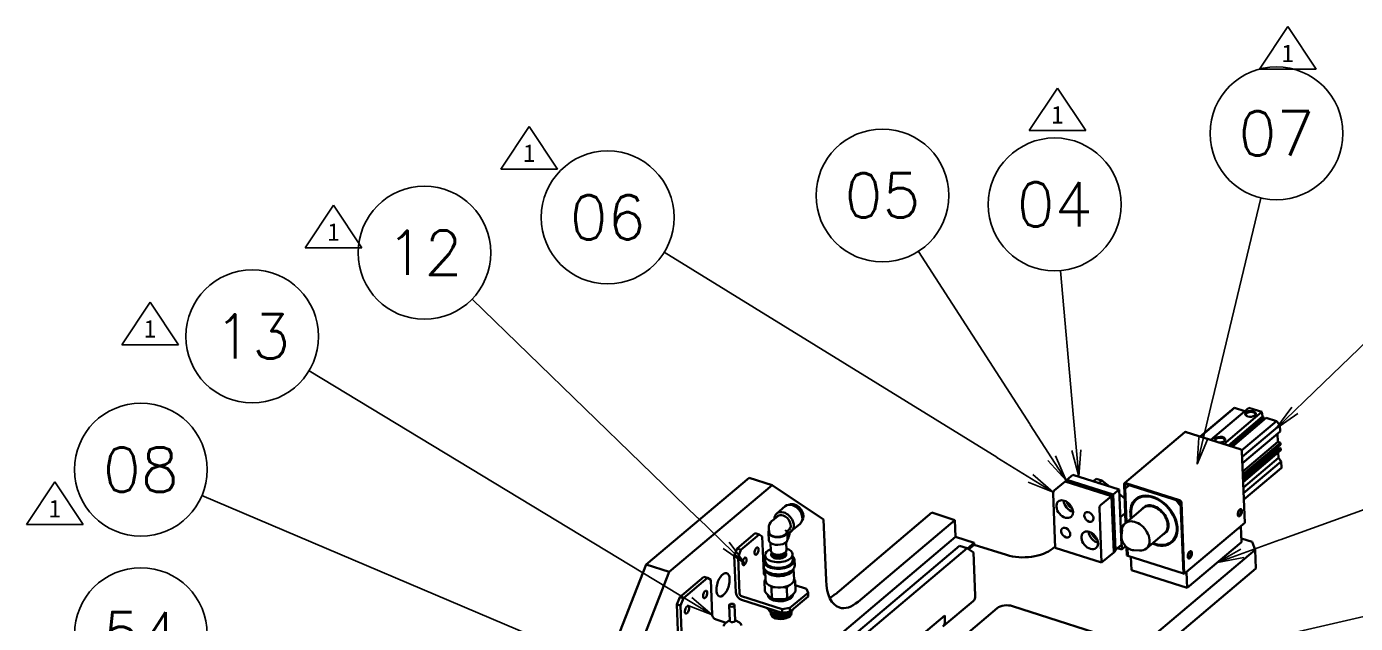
# Model space of a CAD drawing. Extents: x 0 to 18500, y -51 to 3802.
# Drawn here: x 2877 to 4077, y 1689 to 2227 of the extents above; entities that cross this region are included whole.
import ezdxf
from ezdxf.enums import TextEntityAlignment as Align

# ---------------------------------------------------------------- set-up
doc = ezdxf.new("R2010")
doc.units = 0
doc.header["$MEASUREMENT"] = 0
doc.layers.get('0').update_dxf_attribs({"linetype": 'CONTINUOUS'})
doc.layers.get('DEFPOINTS').update_dxf_attribs({"linetype": 'CONTINUOUS'})
doc.layers.add('SOLID LINE', color=7, linetype='CONTINUOUS', lineweight=30)
doc.layers.add('TITLE_FRAME', color=7, linetype='CONTINUOUS')
doc.layers.add('WORD_DIM', color=253, linetype='CONTINUOUS')
doc.styles.get("Standard").update_dxf_attribs({"font": 'romans.shx', "bigfont": 'bigfont.shx'})
doc.dimstyles.new('1-8', dxfattribs={"dimscale": 8, "dimtxt": 3.5, "dimasz": 3, "dimexe": 1, "dimexo": 0, "dimgap": 1, "dimtad": 3, "dimdsep": 46, "dimtxsty": 'Standard', "dimblk1": 'OPEN', "dimblk2": 'OPEN', "dimsah": 1, "dimcen": 0, "dimclrd": 256, "dimclre": 256, "dimclrt": 3, "dimadec": 0, "dimazin": 0, "dimtfac": 1, "dimtmove": 0, "dimatfit": 3, "dimldrblk": 'OPEN', "dimfxl": 0, "dimtolj": 1, "dimtzin": 0, "dimarcsym": 0})

# ---------------------------------------------------------------- blocks, each defined once
blk = doc.blocks.new('456')
at = {"color": 7, "lineweight": 35}
for p, q in [((5108.4, -1819.4), (5079.7, -1843.6)), ((5110.8, -1817.7), (5080, -1843.7)), ((5089.4, -1846.6), (5123.8, -1817.6)), ((5089.4, -1846.6), (5120.2, -1820.7)), ((5101.1, -1850.4), (5135.5, -1821.4)), ((5105.2, -1851.7), (5136, -1825.7)), ((5106.1, -1852), (5136.9, -1826)), ((5106.9, -1852.2), (5136.9, -1826.9)), ((5108.6, -1852.8), (5139.4, -1826.8)), ((5117.2, -1856.4), (5148.8, -1829.8)), ((5151.7, -1833.5), (5117.7, -1862.1)), ((5011.3, -1885.8), (5066, -1839.7)), ((5067.2, -1839.6), (5115.8, -1855)), ((5117.9, -1867.7), (5151.9, -1839.1)), ((5118.2, -1875.1), (5149.8, -1848.5)), ((5117.5, -1857.3), (5120.1, -1921.6)), ((5118.3, -1877.9), (5152.3, -1849.3)), ((5118.4, -1879.6), (5152.4, -1851)), ((5118.5, -1882.1), (5151.7, -1854.1)), ((5118.5, -1883), (5152.5, -1854.4)), ((5118.5, -1881.5), (5150.4, -1854.6)), ((5118.6, -1884.7), (5152.6, -1856.1)), ((5118.8, -1889.5), (5150.4, -1862.9)), ((5119, -1894.9), (5153, -1866.3)), ((5119.2, -1900.5), (5153.2, -1871.9)), ((5152.9, -1872.1), (5119.2, -1900.5)), ((4672.1, -1880.9), (4579.2, -1959.2)), ((4693, -1887.5), (4672.1, -1880.9)), ((4999.5, -1897.4), (4957.7, -1884.1)), ((4957.7, -1884.1), (4999.5, -1897.4)), ((4959.3, -1882.7), (5001.2, -1896.1)), ((5001.2, -1896.1), (4959.3, -1882.7)), ((4964.8, -1878.1), (5006.6, -1891.4)), ((4693, -1887.5), (4600.1, -1965.9)), ((4739.5, -1918.4), (4693, -1887.5)), ((4948.8, -1944.1), (4946.8, -1895)), ((5001.2, -1896.1), (5003.2, -1946)), ((5001.2, -1896.1), (5003.2, -1946.8)), ((5008.6, -1941.4), (5006.6, -1891.4)), ((5012.4, -1921.6), (5011, -1886.8)), ((5013.2, -1921), (5011.8, -1887.1)), ((5013.2, -1921), (5011.9, -1890.5)), ((5012.6, -1885.6), (5061.1, -1901.1)), ((5061.1, -1902), (5012.6, -1886.5)), ((5057.8, -1900.9), (5015.9, -1887.6)), ((4990.6, -1957.4), (4988.7, -1908.3)), ((4999.5, -1897.4), (5001.6, -1948.2)), ((5001.6, -1948.2), (4999.5, -1897.4)), ((5028.3, -1908.2), (5011.9, -1922.1)), ((5062, -1903.1), (5064.6, -1967.4)), ((5064.6, -1967.4), (5062.1, -1906.5)), ((5062.8, -1903.3), (5065.4, -1967.7)), ((4741.7, -1973.4), (4739.5, -1918.4)), ((4749.8, -1986.1), (4837.3, -1912.3)), ((4770.7, -1992.7), (4858.2, -1919)), ((4858.2, -1919), (4837.3, -1912.3)), ((4677.8, -1931), (4661.4, -1944.8)), ((4681.2, -1932.1), (4664.8, -1945.9)), ((5047.5, -1931), (5031.1, -1944.8)), ((5065.4, -1967.7), (5120.1, -1921.6)), ((4858.8, -1934.2), (4427.8, -2297.4)), ((4862.4, -1942.2), (4451, -2288.9)), ((4457.7, -2291.1), (4869.1, -1944.4)), ((4685.4, -1967), (4684.1, -1934)), ((4875.6, -1941.3), (4904.7, -1950.5)), ((4990.6, -1957.4), (4948.8, -1944.1)), ((5067.9, -1980.3), (5117.1, -1938.9)), ((4658.8, -1951.3), (4660.2, -1984.4)), ((4663.5, -1985.4), (4662.2, -1952.4)), ((4876.5, -1987.2), (4874.9, -1948.2)), ((5014.4, -1951.4), (5064.6, -1967.4)), ((5031, -2028.9), (5129.4, -1946)), ((4538.1, -2063.8), (4579.2, -1959.2)), ((4559.1, -2070.4), (4600.1, -1965.9)), ((4600.1, -1965.9), (4579.2, -1959.2)), ((5017.7, -1964.3), (5067.9, -1980.3)), ((5031.7, -2045.8), (5130.1, -1962.9)), ((4609.5, -1988.6), (4631.4, -1970.2)), ((4612.8, -1989.6), (4634.7, -1971.2)), ((4637.6, -1973.1), (4638.9, -2004.5)), ((4702.1, -1999.4), (4665.3, -1987.7)), ((4665.4, -1991), (4702.2, -2002.8)), ((4725.4, -1984.6), (4709, -1998.4)), ((4725.5, -1988), (4709.1, -2001.8)), ((4847.2, -2015.2), (4874.6, -1992.1)), ((4896.3, -1998.7), (4578.1, -2266.8)), ((4606.9, -1995.1), (4608.2, -2026.4)), ((4610.3, -1996.2), (4611.5, -2027.5)), ((5017.2, -2030.9), (4910.1, -1996.7)), ((4712.3, -2120.3), (4848.9, -2005.1))]:
    blk.add_line(p, q, dxfattribs=at)
at = {"color": 7, "lineweight": 35, "ltscale": 0.245148}
for p, q in [((5120.2, -1820.7), (5110.8, -1817.7)), ((5148.8, -1829.8), (5139.4, -1826.8))]:
    blk.add_line(p, q, dxfattribs=at)
at = {"color": 7, "lineweight": 35, "ltscale": 0.307339}
blk.add_line((5135.5, -1821.4), (5123.8, -1817.6), dxfattribs=at)
at = {"color": 7, "lineweight": 35, "ltscale": 0.109557}
blk.add_line((5136, -1825.7), (5135.5, -1821.4), dxfattribs=at)
at = {"color": 7, "lineweight": 35, "ltscale": 0.023101}
blk.add_line((5136.9, -1826), (5136, -1825.7), dxfattribs=at)
at = {"color": 7, "lineweight": 35, "ltscale": 0.022041}
blk.add_line((5136.9, -1826.9), (5136.9, -1826), dxfattribs=at)
at = {"color": 7, "lineweight": 35, "ltscale": 0.140793}
blk.add_line((5151.9, -1839.1), (5151.7, -1833.5), dxfattribs=at)
at = {"color": 7, "lineweight": 35, "ltscale": 0.184244}
blk.add_line((5149.8, -1848.5), (5149.5, -1841.1), dxfattribs=at)
at = {"color": 7, "lineweight": 35, "ltscale": 0.065855}
blk.add_line((5152.3, -1849.3), (5149.8, -1848.5), dxfattribs=at)
at = {"color": 7, "lineweight": 35, "ltscale": 0.120702}
blk.add_line((5150.4, -1862.9), (5150.2, -1858.1), dxfattribs=at)
at = {"color": 7, "lineweight": 35, "ltscale": 0.047108}
blk.add_line((5150.4, -1854.6), (5150.4, -1852.7), dxfattribs=at)
at = {"color": 7, "lineweight": 35, "ltscale": 0.013158}
blk.add_line((5150.9, -1854.7), (5150.4, -1854.6), dxfattribs=at)
at = {"color": 7, "lineweight": 35, "ltscale": 0.021948}
for p, q in [((5152.5, -1854.4), (5151.7, -1854.1)), ((5014.4, -1951.4), (5013.5, -1951.1)), ((5065.4, -1967.7), (5064.6, -1967.4))]:
    blk.add_line(p, q, dxfattribs=at)
at = {"color": 7, "lineweight": 35, "ltscale": 0.04236}
for p, q in [((5152.4, -1851), (5152.3, -1849.3)), ((5152.6, -1856.1), (5152.5, -1854.4))]:
    blk.add_line(p, q, dxfattribs=at)
at = {"color": 7, "lineweight": 35, "ltscale": 0.105992}
blk.add_line((5153, -1866.3), (5150.4, -1862.9), dxfattribs=at)
at = {"color": 7, "lineweight": 35, "ltscale": 0.140792}
blk.add_line((5153.2, -1871.9), (5153, -1866.3), dxfattribs=at)
at = {"color": 7, "lineweight": 35, "ltscale": 0.321727}
blk.add_line((4957.7, -1884.1), (4947.8, -1892.4), dxfattribs=at)
at = {"color": 7, "lineweight": 35, "ltscale": 0.053621}
for p, q in [((4957.7, -1884.1), (4959.3, -1882.7)), ((5001.6, -1948.2), (5003.2, -1946.8))]:
    blk.add_line(p, q, dxfattribs=at)
at = {"color": 7, "lineweight": 35, "ltscale": 0.178731}
for p, q in [((4964.8, -1878.1), (4959.3, -1882.7)), ((5006.6, -1891.4), (5001.2, -1896.1)), ((5008.6, -1941.4), (5003.2, -1946))]:
    blk.add_line(p, q, dxfattribs=at)
at = {"color": 7, "lineweight": 35, "ltscale": 0.089366}
for p, q in [((4983.2, -1884), (4985.9, -1881.7)), ((4988.2, -1885.6), (4991, -1883.3))]:
    blk.add_line(p, q, dxfattribs=at)
at = {"color": 7, "lineweight": 35, "ltscale": 0.13171}
for p, q in [((4988.2, -1885.6), (4983.2, -1884)), ((4985.9, -1881.7), (4991, -1883.3))]:
    blk.add_line(p, q, dxfattribs=at)
at = {"color": 7, "lineweight": 35, "ltscale": 0.214674}
blk.add_line((4997.7, -1888.6), (4991, -1883.3), dxfattribs=at)
at = {"color": 7, "lineweight": 35, "ltscale": 0.05363}
blk.add_line((4999.5, -1897.4), (5001.2, -1896.1), dxfattribs=at)
at = {"color": 7, "lineweight": 35, "ltscale": 0.14867}
blk.add_line((5011.5, -1899.5), (5006.8, -1895.8), dxfattribs=at)
at = {"color": 7, "lineweight": 35, "ltscale": 0.117619}
blk.add_line((5015.5, -1887.4), (5011.9, -1890.5), dxfattribs=at)
at = {"color": 7, "lineweight": 35, "ltscale": 0.123783}
blk.add_line((5015.9, -1887.6), (5011.9, -1890.5), dxfattribs=at)
at = {"color": 7, "lineweight": 35, "ltscale": 0.253804}
for p, q in [((4704.9, -1906.4), (4697.2, -1913)), ((4718.4, -1922.4), (4710.6, -1928.9))]:
    blk.add_line(p, q, dxfattribs=at)
at = {"color": 7, "lineweight": 35, "ltscale": 0.321718}
blk.add_line((4989.7, -1905.7), (4999.5, -1897.4), dxfattribs=at)
at = {"color": 7, "lineweight": 35, "ltscale": 0.082464}
blk.add_line((5021.9, -1900.4), (5024.5, -1898.2), dxfattribs=at)
at = {"color": 7, "lineweight": 35, "ltscale": 0.044693}
blk.add_line((5029.6, -1907), (5028.2, -1908.2), dxfattribs=at)
at = {"color": 7, "lineweight": 35, "ltscale": 0.176655}
blk.add_line((5057.8, -1900.9), (5062.1, -1906.5), dxfattribs=at)
at = {"color": 7, "lineweight": 35, "ltscale": 0.16605}
blk.add_line((4698, -1915.5), (4692.9, -1919.8), dxfattribs=at)
at = {"color": 7, "lineweight": 35, "ltscale": 0.381245}
blk.add_line((4858.2, -1919), (4858.8, -1934.2), dxfattribs=at)
at = {"color": 7, "lineweight": 35, "ltscale": 0.142893}
blk.add_line((5007.6, -1916.5), (5012, -1912.8), dxfattribs=at)
at = {"color": 7, "lineweight": 35, "ltscale": 0.087815}
for p, q in [((4681.2, -1932.1), (4677.8, -1931)), ((4664.8, -1945.9), (4661.4, -1944.8)), ((4662.2, -1952.4), (4658.8, -1951.3)), ((4610.3, -1996.2), (4606.9, -1995.1))]:
    blk.add_line(p, q, dxfattribs=at)
at = {"color": 7, "lineweight": 35, "ltscale": 0.087144}
blk.add_line((4681.2, -1932.1), (4684.1, -1934), dxfattribs=at)
at = {"color": 7, "lineweight": 35, "ltscale": 0.169442}
blk.add_line((4689.7, -1930.5), (4690, -1937.2), dxfattribs=at)
at = {"color": 7, "lineweight": 35, "ltscale": 0.099787}
blk.add_line((4690, -1926.2), (4690.2, -1930.2), dxfattribs=at)
at = {"color": 7, "lineweight": 35, "ltscale": 0.004102}
blk.add_line((4706.2, -1929.4), (4706.2, -1929.6), dxfattribs=at)
at = {"color": 7, "lineweight": 35, "ltscale": 0.055012}
blk.add_line((4708.3, -1927.7), (4706.6, -1929.1), dxfattribs=at)
at = {"color": 7, "lineweight": 35, "ltscale": 0.169443}
blk.add_line((4706.7, -1929.8), (4707, -1936.5), dxfattribs=at)
at = {"color": 7, "lineweight": 35, "ltscale": 0.127745}
for p, q in [((5008.6, -1932.9), (5009.1, -1927.8)), ((5019.8, -1946.3), (5024.9, -1946.6))]:
    blk.add_line(p, q, dxfattribs=at)
at = {"color": 7, "lineweight": 35, "ltscale": 0.044684}
blk.add_line((5048.9, -1929.9), (5047.5, -1931.1), dxfattribs=at)
at = {"color": 7, "lineweight": 35, "ltscale": 0.357752}
for p, q in [((5117.1, -1938.9), (5116.6, -1924.6)), ((5067.9, -1980.3), (5067.4, -1966))]:
    blk.add_line(p, q, dxfattribs=at)
at = {"color": 7, "lineweight": 35, "ltscale": 0.175527}
for p, q in [((4661.4, -1944.8), (4658.8, -1951.3)), ((4664.8, -1945.9), (4662.2, -1952.4))]:
    blk.add_line(p, q, dxfattribs=at)
at = {"color": 7, "lineweight": 35, "ltscale": 0.178897}
blk.add_line((4691.6, -1939.7), (4691.9, -1946.9), dxfattribs=at)
at = {"color": 7, "lineweight": 35, "ltscale": 0.178906}
blk.add_line((4705.6, -1939.2), (4705.9, -1946.3), dxfattribs=at)
at = {"color": 7, "lineweight": 35, "ltscale": 0.439062}
blk.add_line((4875.5, -1939.6), (4858.8, -1934.2), dxfattribs=at)
at = {"color": 7, "lineweight": 35, "ltscale": 0.175617}
blk.add_line((4869.1, -1944.4), (4862.4, -1942.2), dxfattribs=at)
at = {"color": 7, "lineweight": 35, "ltscale": 0.174289}
blk.add_line((4869.1, -1944.4), (4874.9, -1948.2), dxfattribs=at)
at = {"color": 7, "lineweight": 35, "ltscale": 0.196477}
blk.add_line((4869.5, -1944.6), (4875.5, -1939.6), dxfattribs=at)
at = {"color": 7, "lineweight": 35, "ltscale": 0.160735}
blk.add_line((4870.7, -1945.4), (4875.6, -1941.3), dxfattribs=at)
at = {"color": 7, "lineweight": 35, "ltscale": 0.042359}
blk.add_line((4875.5, -1939.6), (4875.6, -1941.3), dxfattribs=at)
at = {"color": 7, "lineweight": 35, "ltscale": 0.072183}
blk.add_line((4946.5, -1944.7), (4948.7, -1942.8), dxfattribs=at)
at = {"color": 7, "lineweight": 35, "ltscale": 0.098859}
blk.add_line((5005, -1944.4), (5008.8, -1945.6), dxfattribs=at)
at = {"color": 7, "lineweight": 35, "ltscale": 0.015034}
blk.add_line((5008.9, -1936.8), (5008.5, -1937.2), dxfattribs=at)
at = {"color": 7, "lineweight": 35, "ltscale": 0.211805}
blk.add_line((5008.5, -1937.2), (5008.8, -1945.6), dxfattribs=at)
at = {"color": 7, "lineweight": 35, "ltscale": 0.11636}
blk.add_line((5008.8, -1945.6), (5012.4, -1942.6), dxfattribs=at)
at = {"color": 7, "lineweight": 35, "ltscale": 0.192994}
blk.add_line((5013.5, -1951.1), (5013.2, -1943.4), dxfattribs=at)
at = {"color": 7, "lineweight": 35, "ltscale": 0.183079}
blk.add_line((5014.4, -1951.4), (5014.1, -1944.1), dxfattribs=at)
blk.add_line((5014.4, -1951.4), (5014.1, -1944.1), dxfattribs=at)
at = {"color": 7, "lineweight": 35, "ltscale": 0.082485}
blk.add_line((5054.2, -1938.6), (5056.7, -1936.5), dxfattribs=at)
at = {"color": 7, "lineweight": 35, "ltscale": 0.250644}
blk.add_line((5126.6, -1938.7), (5117, -1935.7), dxfattribs=at)
at = {"color": 7, "lineweight": 35, "ltscale": 0.195765}
blk.add_line((5126.6, -1938.7), (5129.4, -1946), dxfattribs=at)
at = {"color": 7, "lineweight": 35, "ltscale": 0.124963}
blk.add_line((4685.2, -1956.2), (4685.4, -1961.2), dxfattribs=at)
at = {"color": 7, "lineweight": 35, "ltscale": 0.129202}
blk.add_line((4686.6, -1950.9), (4686.8, -1956.1), dxfattribs=at)
at = {"color": 7, "lineweight": 35, "ltscale": 0.016945}
blk.add_line((4692.2, -1949.9), (4692.2, -1950.6), dxfattribs=at)
at = {"color": 7, "lineweight": 35, "ltscale": 0.005707}
blk.add_line((4693.1, -1948.9), (4693.1, -1949.1), dxfattribs=at)
at = {"color": 7, "lineweight": 35, "ltscale": 0.026825}
blk.add_line((4694.4, -1949.7), (4693.5, -1949.1), dxfattribs=at)
at = {"color": 7, "lineweight": 35, "ltscale": 0.026836}
blk.add_line((4703.5, -1949.3), (4704.4, -1948.7), dxfattribs=at)
at = {"color": 7, "lineweight": 35, "ltscale": 0.005708}
blk.add_line((4704.8, -1948.4), (4704.8, -1948.6), dxfattribs=at)
at = {"color": 7, "lineweight": 35, "ltscale": 0.016943}
blk.add_line((4705.8, -1949.4), (4705.8, -1950.1), dxfattribs=at)
at = {"color": 7, "lineweight": 35, "ltscale": 0.1292}
blk.add_line((4711.4, -1949.9), (4711.6, -1955.1), dxfattribs=at)
at = {"color": 7, "lineweight": 35, "ltscale": 0.124964}
blk.add_line((4713.2, -1955), (4713.4, -1960), dxfattribs=at)
at = {"color": 7, "lineweight": 35, "ltscale": 0.357462}
blk.add_line((4990.6, -1957.4), (5001.6, -1948.2), dxfattribs=at)
at = {"color": 7, "lineweight": 35, "ltscale": 0.300782}
blk.add_line((5017.7, -1964.3), (5017.2, -1952.3), dxfattribs=at)
at = {"color": 7, "lineweight": 35, "ltscale": 0.423607}
blk.add_line((5130.1, -1962.9), (5129.4, -1946), dxfattribs=at)
at = {"color": 7, "lineweight": 35, "ltscale": 0.238937}
blk.add_line((4686.7, -1964.1), (4687.1, -1973.6), dxfattribs=at)
at = {"color": 7, "lineweight": 35, "ltscale": 0.238972}
blk.add_line((4712.4, -1963), (4712.8, -1972.6), dxfattribs=at)
at = {"color": 7, "lineweight": 35, "ltscale": 0.087814}
blk.add_line((4631.4, -1970.2), (4634.7, -1971.2), dxfattribs=at)
at = {"color": 7, "lineweight": 35, "ltscale": 0.087145}
blk.add_line((4634.7, -1971.2), (4637.6, -1973.1), dxfattribs=at)
at = {"color": 7, "lineweight": 35, "ltscale": 0.252579}
for p, q in [((4686.5, -1983.6), (4686.1, -1973.5)), ((4692.8, -1990), (4692.4, -1979.9)), ((4706.6, -1990), (4706.2, -1979.9)), ((4714.2, -1983.6), (4713.8, -1973.5))]:
    blk.add_line(p, q, dxfattribs=at)
at = {"color": 7, "lineweight": 35, "ltscale": 0.262227}
blk.add_line((4723.9, -1981), (4713.9, -1977.8), dxfattribs=at)
at = {"color": 7, "lineweight": 35, "ltscale": 0.097883}
blk.add_line((4725.4, -1984.6), (4723.9, -1981), dxfattribs=at)
at = {"color": 7, "lineweight": 35, "ltscale": 0.175528}
blk.add_line((4609.5, -1988.6), (4606.9, -1995.1), dxfattribs=at)
at = {"color": 7, "lineweight": 35, "ltscale": 0.087803}
blk.add_line((4612.8, -1989.6), (4609.5, -1988.6), dxfattribs=at)
at = {"color": 7, "lineweight": 35, "ltscale": 0.175524}
blk.add_line((4612.8, -1989.6), (4610.3, -1996.2), dxfattribs=at)
at = {"color": 7, "lineweight": 35, "ltscale": 0.031982}
blk.add_line((4689.5, -1987.1), (4689.5, -1988.4), dxfattribs=at)
at = {"color": 7, "lineweight": 35, "ltscale": 0.030087}
blk.add_line((4711.5, -1986.3), (4711.5, -1987.5), dxfattribs=at)
at = {"color": 7, "lineweight": 35, "ltscale": 0.084721}
for p, q in [((4725.5, -1988), (4725.4, -1984.6)), ((4702.2, -2002.8), (4702.1, -1999.4)), ((4709.1, -2001.8), (4709, -1998.4))]:
    blk.add_line(p, q, dxfattribs=at)
at = {"color": 7, "lineweight": 35, "ltscale": 0.349477}
blk.add_line((4654.1, -1996), (4654.7, -2010), dxfattribs=at)
at = {"color": 7, "lineweight": 35, "ltscale": 0.349476}
blk.add_line((4659.1, -1995.8), (4659.7, -2009.8), dxfattribs=at)
at = {"color": 7, "lineweight": 35, "ltscale": 0.031771}
for p, q in [((4691.9, -2002.6), (4691.9, -2003.9)), ((4710.3, -2001.9), (4710.4, -2003.1))]:
    blk.add_line(p, q, dxfattribs=at)
at = {"color": 7, "lineweight": 35, "ltscale": 0.065414}
blk.add_line((4692.2, -1999.6), (4692.3, -2002.2), dxfattribs=at)
at = {"color": 7, "lineweight": 35, "ltscale": 0.014316}
blk.add_line((4693, -2003.1), (4692.5, -2002.8), dxfattribs=at)
at = {"color": 7, "lineweight": 35, "ltscale": 0.174605}
for p, q in [((4709, -1998.4), (4702.1, -1999.4)), ((4709.1, -2001.8), (4702.2, -2002.8))]:
    blk.add_line(p, q, dxfattribs=at)
at = {"color": 7, "lineweight": 35, "ltscale": 0.013033}
blk.add_line((4708.3, -2001.9), (4707.8, -2002.2), dxfattribs=at)
at = {"color": 7, "lineweight": 35, "ltscale": 0.005455}
blk.add_line((4707.8, -2002), (4707.8, -2002.2), dxfattribs=at)
at = {"color": 7, "lineweight": 35, "ltscale": 0.014314}
blk.add_line((4709.2, -2002.4), (4709.7, -2002.1), dxfattribs=at)
at = {"color": 7, "lineweight": 35, "ltscale": 0.238551}
blk.add_line((4651.4, -2011.8), (4642.3, -2008.9), dxfattribs=at)
at = {"color": 7, "lineweight": 35, "ltscale": 0.111761}
blk.add_line((4654.6, -2009.5), (4651, -2012.1), dxfattribs=at)
at = {"color": 7, "lineweight": 35, "ltscale": 0.111756}
blk.add_line((4659.6, -2009.3), (4663.5, -2011.6), dxfattribs=at)
at = {"color": 7, "lineweight": 35, "ltscale": 0.127082}
blk.add_line((4849.1, -2010.2), (4848.9, -2005.1), dxfattribs=at)
at = {"color": 7, "lineweight": 35}
for points in [[(5030, -1906.5), (5031, -1906.1), (5032, -1905.9), (5033.2, -1905.7), (5034.4, -1905.7), (5035.6, -1905.9), (5037, -1906.2), (5037.6, -1906.3)], [(5037.6, -1906.3), (5038.9, -1906.8), (5040.3, -1907.5), (5041.7, -1908.3), (5043, -1909.2), (5044.2, -1910.2), (5045.5, -1911.5), (5046.7, -1912.9), (5047.8, -1914.4), (5048.6, -1915.7), (5049.4, -1917.1), (5050, -1918.5), (5050.4, -1919.9), (5050.8, -1921.3), (5051, -1922.7), (5051.1, -1924.1), (5051, -1925.2), (5050.8, -1926.4), (5050.5, -1927.5), (5050.1, -1928.6), (5049.6, -1929.4), (5049.5, -1929.6)], [(5019.8, -1946.3), (5018.6, -1946.1), (5017.5, -1945.8), (5016.3, -1945.4), (5015.1, -1944.8), (5014, -1944), (5013, -1943.2), (5012, -1942.3), (5011.2, -1941.2), (5010.4, -1940.2), (5009.8, -1939), (5009.2, -1937.8), (5008.9, -1936.7), (5008.6, -1935.5), (5008.5, -1934.3)], [(4689.7, -1987.2), (4688.1, -1985.5), (4686.5, -1983.6)], [(4699.7, -1990.4), (4698.1, -1990.4), (4696.4, -1990.3), (4694.6, -1990.2), (4692.8, -1990)], [(4706.6, -1990), (4704.8, -1990.2), (4703, -1990.3), (4701.4, -1990.4), (4699.7, -1990.4)], [(4714.2, -1983.6), (4712.3, -1985.5), (4711.4, -1986.4), (4710.4, -1987.2)], [(4700.1, -2002.7), (4697.7, -2002.6), (4695.2, -2002.5), (4692.3, -2002.2)]]:
    blk.add_lwpolyline(points, dxfattribs=at)
for centre, radius, start, end in [((5124.1, -1820.7), 5, 239.5115, 252.8536), ((4698, -1925.9), 8, 130.1228, 182.2967), ((4689, -1906), 29, 306.2664, 307.2575), ((5018.6, -1933.9), 10, 174.5548, 182.3512), ((4731.9, -2016.7), 62.9, 135.4359, 136.6669), ((4666.6, -1998.6), 31.8, 49.5635, 52.1169), ((4645.5, -2017), 59.8, 38.3357, 40.3568), ((4700.3, -2048.9), 69.5, 94.0146, 96.5503), ((4698.1, -2050.4), 70.9, 83.4379, 85.9578), ((4748.1, -2019.4), 57.5, 134.3888, 136.7279), ((4733.1, -2004.3), 36.3, 122.1674, 124.8688), ((4664.5, -2012.6), 62.9, 38.3711, 39.8549), ((4711.4, -1966), 30.3, 224.315, 232.1927), ((4688.9, -1961.6), 33.5, 302.0166, 310.0834), ((4716.8, -1971.7), 39.1, 222.6857, 224.3479), ((4713.2, -1975.2), 34.1, 224.3176, 232.1904), ((4700.1, -1943.1), 59.6, 269.9674, 271.6176), ((4699.1, -1926.7), 76, 273.436, 276.579)]:
    blk.add_arc(centre, radius, start, end, dxfattribs=at)
for centre, major_axis, ratio, start_param, end_param in [((5130.7, -1845.8), (-22.2, 26.4), 0.699187, 6.162785, 6.283184), ((5125.2, -1823.2), (4.86, 0.2), 0.531247, 5.608262, 10.10268), ((5125.3, -1823.7), (4.28, 0.17), 0.531247, 6.283153, 9.424746), ((5125.3, -1823.7), (4.28, 0.17), 0.531247, 3.141561, 3.737523), ((5125.2, -1823.2), (4.86, 0.2), 0.531247, 4.112281, 5.608262), ((5125.3, -1823.7), (4.28, 0.17), 0.531247, 5.68723, 6.283153), ((5138.2, -1828.5), (1.35, -1.61), 0.699187, 3.176474, 4.446825), ((5130.7, -1845.8), (-22.2, 26.4), 0.699187, 4.591989, 4.728306), ((5067.3, -1841.3), (-1.29, 1.53), 0.699187, 5.445546, 6.283144), ((5097.6, -1846.5), (4.86, 0.2), 0.531247, 5.60825, 9.960699), ((5097.7, -1847), (4.28, 0.17), 0.531247, 6.283153, 9.424746), ((5097.7, -1847), (4.28, 0.17), 0.531247, 3.141561, 3.560707), ((5097.6, -1846.5), (4.86, 0.2), 0.531247, 4.54645, 5.60825), ((5097.7, -1847), (4.28, 0.17), 0.531247, 5.68723, 6.283153), ((5115.8, -1856.7), (-1.29, 1.53), 0.699187, 3.874749, 5.445546), ((5130.7, -1845.8), (-22.2, 26.4), 0.699187, 3.141592, 3.15751), ((4947.9, -1894.1), (0.61, 1.91), 0.478451, 0.649748, 2.220544), ((5012.6, -1887.3), (-1.29, 1.53), 0.699187, 6.283144, 7.016342), ((5012.6, -1887.3), (-1.29, 1.53), 0.699187, 5.445546, 6.283144), ((5012.6, -1887.3), (-0.644, 0.765), 0.699187, 6.283144, 7.016342), ((5012.6, -1887.3), (-0.644, 0.765), 0.699187, 5.445546, 6.283144), ((5037.9, -1919.6), (15.9, -18.9), 0.699187, 0.733157, 4.064835), ((5037.9, -1919.6), (16.4, -19.5), 0.699187, 0.000036, 3.141629), ((5038, -1919.5), (16.1, -19.1), 0.699187, 0.733157, 3.141566), ((4711.6, -1914.4), (6.73, -7.99), 0.699187, 2.303947, 3.141629), ((4713.6, -1912.8), (-5.96, 7.07), 0.699187, 5.44554, 6.134317), ((4712.8, -1913.4), (-5.96, 7.07), 0.699187, 5.44554, 5.785078), ((4711.6, -1914.4), (6.73, -7.99), 0.699187, 0.000036, 2.303947), ((4712.8, -1913.4), (-5.96, 7.07), 0.699187, 3.639685, 5.44554), ((4713.6, -1912.8), (-5.96, 7.07), 0.699187, 3.290315, 5.44554), ((4957.3, -1909.2), (5.8, -6.88), 0.699187, 3.141552, 6.283144), ((4957.3, -1909.2), (5.8, -6.88), 0.699187, 1.803953, 3.141552), ((4963.9, -1903.7), (5.8, -6.88), 0.699187, 3.891635, 5.533127), ((4963.9, -1903.7), (3.54, -4.21), 0.699187, 3.973643, 5.451143), ((4957.3, -1909.2), (5.8, -6.88), 0.699187, 6.283144, 8.087139), ((4989.7, -1907.4), (-0.61, -1.91), 0.478451, 3.79134, 5.362137), ((5037.9, -1919.6), (16.4, -19.5), 0.699187, 3.374749, 4.088354), ((5038, -1919.5), (16.1, -19.1), 0.699187, 3.141566, 4.073839), ((5037.9, -1919.6), (16.4, -19.5), 0.699187, 3.141629, 3.374749), ((5040.6, -1917.3), (16.4, -19.5), 0.699187, 3.24197, 3.340054), ((5037.9, -1919.6), (-9.7, 11.5), 0.699187, 6.283159, 6.398646), ((5037.9, -1919.6), (-9.7, 11.5), 0.699187, 3.141566, 6.283159), ((5037.9, -1919.6), (-9.6, 11.4), 0.699187, 3.141566, 6.283159), ((5039.3, -1918.5), (-9.7, 11.5), 0.699187, 6.167238, 6.283159), ((5061.2, -1902.8), (-1.29, 1.53), 0.699187, 3.874749, 5.445546), ((5061.2, -1902.8), (-0.644, 0.765), 0.699187, 3.874749, 5.445546), ((5115.5, -1912.4), (1.06, 3.33), 0.478451, 0.00002, 3.141612), ((4703.9, -1921), (-6.73, 7.99), 0.699187, 0.000036, 0.698909), ((4703.9, -1921), (-6.73, 7.99), 0.699187, 5.44554, 6.283221), ((4703.1, -1921.6), (5.16, -6.12), 0.699187, 2.303947, 3.141629), ((4703.1, -1921.6), (5.16, -6.12), 0.699187, 0.000036, 2.303947), ((4703.9, -1921), (-6.73, 7.99), 0.699187, 3.141629, 5.44554), ((4979.1, -1916.2), (3.22, -3.82), 0.699187, 3.141552, 6.283144), ((4979.1, -1916.2), (3.22, -3.82), 0.699187, 1.803953, 3.141552), ((4979.1, -1916.2), (3.22, -3.82), 0.699187, 6.283144, 8.087139), ((5021.5, -1933.4), (-9.6, 11.4), 0.699187, 3.141566, 6.283159), ((5114.6, -1912.1), (1.06, 3.33), 0.478451, 3.406683, 4.862137), ((5115.5, -1912.4), (1.06, 3.33), 0.478451, 3.141612, 4.862137), ((5114.6, -1912.1), (1.06, 3.33), 0.478451, 4.862137, 6.018007), ((5115.5, -1912.4), (1.06, 3.33), 0.478451, 4.862137, 6.283205), ((4698.2, -1930.1), (-8.49, -0.34), 0.531249, 5.938477, 6.283153), ((4698.2, -1930.1), (-8.49, -0.34), 0.531249, 6.283153, 7.253877), ((4698.2, -1929.9), (-7.99, -0.32), 0.531249, 6.283164, 7.253877), ((4698.2, -1930.1), (-8.49, -0.34), 0.531249, 0.970691, 3.141561), ((4698.2, -1929.9), (-7.99, -0.32), 0.531249, 0.970691, 3.141551), ((4698.1, -1925.9), (8.07, -3.56), 0.136499, 0.066786, 0.669439), ((4698.2, -1930.1), (-8.49, -0.34), 0.531249, 3.141561, 3.287051), ((4703.9, -1921), (-6.73, 7.99), 0.699187, 2.592896, 3.141629), ((4703.3, -1931.4), (3.3, 10.5), 0.478447, 4.39005, 5.011589), ((4958.2, -1930.4), (3.22, -3.82), 0.699187, 3.141552, 6.283144), ((4958.2, -1930.4), (3.22, -3.82), 0.699187, 1.803953, 3.141552), ((4958.2, -1930.4), (3.22, -3.82), 0.699187, 6.283144, 8.087139), ((4979.9, -1937.3), (5.8, -6.88), 0.699187, 3.141552, 6.283144), ((4979.9, -1937.3), (5.8, -6.88), 0.699187, 1.803953, 3.141552), ((4986.5, -1931.8), (5.8, -6.88), 0.699187, 3.891635, 5.533127), ((4986.5, -1931.8), (3.54, -4.21), 0.699187, 3.973643, 5.451143), ((4979.9, -1937.3), (5.8, -6.88), 0.699187, 6.283144, 8.087139), ((5008.3, -1927.6), (-5, -0.2), 0.531247, 4.39614, 4.756056), ((5008.3, -1927.6), (-5, -0.2), 0.531247, 1.527042, 1.656374), ((5021.5, -1933.4), (-9.6, 11.4), 0.699187, 6.283159, 6.883259), ((5037.9, -1919.6), (15.9, -18.9), 0.699187, 5.359942, 7.016342), ((5037.9, -1919.6), (-9.7, 11.5), 0.699187, 3.026352, 3.141566), ((5039.3, -1918.5), (-9.7, 11.5), 0.699187, 3.141566, 3.258873), ((5038, -1919.5), (16.1, -19.1), 0.699187, 6.283159, 7.016342), ((4678.9, -1947.1), (1.06, 3.33), 0.478447, 6.283146, 8.503732), ((4678.9, -1947.1), (1.06, 3.33), 0.478447, 3.141553, 6.283146), ((4698.5, -1936.9), (-8.49, -0.34), 0.531249, 6.283153, 7.253877), ((4698.5, -1936.9), (-8.49, -0.34), 0.531249, 0.970691, 3.141561), ((4699, -1950.4), (-12.4, -0.5), 0.531249, 3.141561, 4.112284), ((4921.2, -1936.6), (30.2, 1.2), 0.531249, 4.112284, 5.68308), ((5021.5, -1933.4), (-9.6, 11.4), 0.699187, 2.541556, 3.141566), ((5037.9, -1919.6), (16.4, -19.5), 0.699187, 5.336447, 6.283222), ((5038, -1919.5), (16.1, -19.1), 0.699187, 5.350898, 6.283159), ((5040.6, -1917.3), (16.4, -19.5), 0.699187, 6.084748, 6.182829), ((4668, -1956.3), (1.06, 3.33), 0.478447, 6.283146, 9.424739), ((4668, -1956.3), (1.06, 3.33), 0.478447, 3.141553, 5.362139), ((4668, -1956.3), (1.06, 3.33), 0.478447, 5.362139, 6.283146), ((4678.9, -1947.1), (1.06, 3.33), 0.478447, 2.220546, 3.141553), ((4699.2, -1955.6), (14, 0.6), 0.531249, 2.658933, 3.141561), ((4699.2, -1955.6), (14, 0.6), 0.531249, 3.141561, 4.112284), ((4699, -1950.4), (-12.4, -0.5), 0.531249, 5.312234, 6.283153), ((4699, -1950.4), (-12.4, -0.5), 0.531249, 6.283153, 7.253877), ((4699.2, -1955.6), (-12.4, -0.5), 0.531249, 6.283153, 7.253877), ((4699.2, -1955.6), (14, 0.6), 0.531249, 4.112284, 6.283153), ((4698.9, -1946.6), (-6.99, -0.28), 0.531249, 6.283153, 6.961094), ((4699, -1949.7), (-6.79, -0.27), 0.531249, 5.8819, 6.283153), ((4699, -1949.7), (-6.79, -0.27), 0.531249, 6.283153, 9.424746), ((4699, -1950.4), (-12.4, -0.5), 0.531249, 0.970691, 3.141561), ((4699, -1950.3), (-6.79, -0.27), 0.531249, 6.283153, 6.961094), ((4699.2, -1955.6), (-12.4, -0.5), 0.531249, 0.970691, 3.141561), ((4699, -1948.9), (-5.85, -0.23), 0.531249, 6.283153, 9.424746), ((4698.9, -1946.6), (-6.99, -0.28), 0.531249, 0.677908, 2.463715), ((4699, -1950.3), (-6.79, -0.27), 0.531249, 0.677908, 2.463715), ((4698.9, -1947.6), (5.85, 0.23), 0.531249, 3.819501, 5.605308), ((4698.9, -1946.6), (-6.99, -0.28), 0.531249, 2.463715, 3.141561), ((4699, -1950.3), (-6.79, -0.27), 0.531249, 2.463715, 3.141561), ((4699, -1949.7), (-6.79, -0.27), 0.531249, 3.141561, 3.542859), ((4699.2, -1955.6), (14, 0.6), 0.531249, 6.283153, 6.765952), ((5070.4, -1950.4), (1.06, 3.33), 0.478451, 1.720544, 3.141612), ((5070.4, -1950.4), (1.06, 3.33), 0.478451, 0.00002, 1.720544), ((5069.5, -1950.1), (1.06, 3.33), 0.478451, 3.406683, 6.018007), ((5070.4, -1950.4), (1.06, 3.33), 0.478451, 3.141612, 6.283205), ((4648.6, -1977.5), (3.3, 10.5), 0.478447, 6.283146, 9.424739), ((4648.6, -1977.5), (3.3, 10.5), 0.478447, 5.362139, 6.283146), ((4699.4, -1960.6), (-14, -0.6), 0.531249, 6.283153, 7.253877), ((4687.1, -1967.5), (-1.29, 1.53), 0.699187, 0.733151, 2.181541), ((4699.5, -1962.9), (12.8, 0.5), 0.531249, 3.24237, 4.112284), ((4699.5, -1962.9), (-11.5, -0.5), 0.531249, 0.446114, 0.970691), ((4699.4, -1960.6), (-14, -0.6), 0.531249, 0.970691, 3.141561), ((4699.5, -1962.9), (12.8, 0.5), 0.531249, 4.112284, 6.182472), ((4699.5, -1962.9), (-11.5, -0.5), 0.531249, 0.970691, 2.694919), ((4648.6, -1977.5), (3.3, 10.5), 0.478447, 3.141553, 5.362139), ((4699.9, -1973.1), (-12.8, -0.5), 0.531249, 6.283153, 6.366557), ((4699.9, -1973.1), (-12.8, -0.5), 0.531249, 0.083371, 3.141561), ((4769, -1950.4), (15.2, 47.6), 0.478447, 2.220546, 3.141605), ((4632.5, -1986.2), (-1.06, -3.33), 0.478447, 4.862139, 6.283205), ((4632.5, -1986.2), (-1.06, -3.33), 0.478447, 3.141612, 4.862139), ((4632.5, -1986.2), (-1.06, -3.33), 0.478447, 0.00002, 3.141612), ((4665.2, -1986), (-3.87, 4.59), 0.699187, 0.733151, 2.303947), ((4665.2, -1986), (-1.29, 1.53), 0.699187, 0.733151, 2.303947), ((4700.5, -1986.2), (-11.5, -0.5), 0.531249, 6.283153, 9.399403), ((4700.5, -1986.2), (-11.5, -0.5), 0.531249, 6.258513, 6.283153), ((4700.5, -1986.7), (-11, -0.4), 0.531249, 6.269478, 6.283153), ((4700.5, -1986.7), (-11, -0.4), 0.531249, 6.283153, 6.800519), ((4700.6, -1989.6), (-11.5, -0.5), 0.531249, 5.987389, 6.002221), ((4700.5, -1986.2), (10.4, 0.4), 0.531249, 3.425319, 4.112284), ((4700.5, -1986.2), (-10.2, -0.4), 0.531249, 0.364106, 0.68921), ((4700.5, -1986.2), (-10.2, -0.4), 0.531249, 0.70792, 0.970691), ((4700.5, -1986.2), (10.4, 0.4), 0.531249, 4.112284, 6.035821), ((4700.5, -1986.2), (-10.2, -0.4), 0.531249, 0.970691, 2.856145), ((4700.5, -1986.7), (-11, -0.4), 0.531249, 2.621873, 3.128385), ((4700.6, -1989.6), (-11.5, -0.5), 0.531249, 3.422559, 3.437403), ((4748.1, -1943.7), (15.2, 47.6), 0.478447, 3.618274, 3.791343), ((4769, -1950.4), (15.2, 47.6), 0.478447, 3.141605, 3.791343), ((4868.1, -1984.5), (6.44, -7.65), 0.699187, 6.283144, 7.016336), ((4616.1, -2000), (-1.06, -3.33), 0.478447, 4.862139, 6.283205), ((4616.1, -2000), (-1.06, -3.33), 0.478447, 3.141612, 4.862139), ((4616.1, -2000), (-1.06, -3.33), 0.478447, 0.00002, 3.141612), ((4642.2, -2005.5), (2.58, -3.06), 0.699187, 3.874743, 5.44554), ((4656.6, -1995.9), (-2.5, -0.1), 0.531249, 4.112284, 6.283153), ((4656.6, -1995.9), (-2.5, -0.1), 0.531249, 6.283153, 9.424746), ((4656.6, -1995.9), (-2.5, -0.1), 0.531249, 3.141561, 4.112284), ((4701, -1998.8), (-11, -0.4), 0.531249, 0.236127, 0.677908), ((4701, -2000.9), (-9.49, -0.38), 0.531249, 0.193996, 0.970691), ((4701.1, -2002.2), (9.24, 0.37), 0.531249, 3.102756, 3.141561), ((4701.1, -2002.2), (9.24, 0.37), 0.531249, 3.141561, 4.112284), ((4701.2, -2003.5), (-9.24, -0.37), 0.531249, 6.283153, 7.253877), ((4701, -1998.8), (-11, -0.4), 0.531249, 0.677908, 2.463715), ((4701, -1999.3), (10.4, 0.4), 0.531249, 3.819501, 4.112284), ((4701, -1999.3), (10.4, 0.4), 0.531249, 4.112284, 5.605308), ((4701, -2000.9), (-9.49, -0.38), 0.531249, 0.970691, 2.947598), ((4701.1, -2002.2), (9.24, 0.37), 0.531249, 4.112284, 6.283153), ((4701.2, -2003.5), (-9.24, -0.37), 0.531249, 0.970691, 3.141561), ((4701, -1998.8), (-11, -0.4), 0.531249, 2.463715, 2.92204), ((4701.1, -2002.2), (9.24, 0.37), 0.531249, 6.283153, 6.321788), ((4904.7, -2001.3), (9.99, 0.4), 0.531249, 0.970691, 2.541488), ((4657.3, -2014.5), (-7.99, -0.32), 0.531249, 5.605308, 6.283153), ((4657.2, -2009.9), (-2.5, -0.1), 0.531249, 6.283153, 9.424746), ((4657.3, -2014.5), (-7.99, -0.32), 0.531249, 3.141561, 3.819501), ((4840.8, -2007.5), (6.44, -7.65), 0.699187, 6.283144, 7.016336)]:
    blk.add_ellipse(centre, major_axis=major_axis, ratio=ratio, start_param=start_param, end_param=end_param, dxfattribs=at)
blk = doc.blocks.new('aa1')
for p, q in [((0, 0), (-1, 0)), ((-0.4, 0.067), (0, 0)), ((-0.4, -0.067), (0, 0))]:
    blk.add_line(p, q)
blk = doc.blocks.new('aa2')
blk.add_circle((0, 0), 1)
blk = doc.blocks.new('*D1564')
at = {"layer": 'DEFPOINTS', "color": 0, "linetype": 'Continuous'}
for p in [(4351.1, 1887), (4351.1, 1887), (3952.5, 1743.8)]:
    blk.add_point(p, dxfattribs=at)
at = {"layer": 'WORD_DIM', "linetype": 'Continuous', "lineweight": -2}
blk.add_line((4009, 1764.1), (4294.6, 1866.7), dxfattribs=at)
at = {"layer": 'WORD_DIM', "linetype": 'Continuous', "lineweight": -2, "xscale": 60, "yscale": 60, "zscale": 60}
for name, p, rotation in [('aa2', (4351.1, 1887), 19.76539748064346), ('aa1', (3952.5, 1743.8), 199.7653974806435)]:
    blk.add_blockref(name, p, dxfattribs=dict(at, rotation=rotation))
at = {"layer": 'WORD_DIM', "color": 3, "linetype": 'Continuous', "insert": (4151.8, 1815.4), "char_height": 0.000008, "attachment_point": 5, "rotation": 19.7654}
blk.add_mtext('\\A1;423.52', dxfattribs=at)
blk = doc.blocks.new('_OPEN')
at = {"color": 0}
for p, q in [((-1, 0.167), (0, 0)), ((-1, -0.167), (0, 0)), ((0, 0), (-1, 0))]:
    blk.add_line(p, q, dxfattribs=at)
blk = doc.blocks.new('*D1565')
at = {"layer": 'DEFPOINTS', "color": 0, "linetype": 'Continuous'}
for p in [(3805.4, 2066.8), (3805.4, 2066.8), (3827.1, 1821.2)]:
    blk.add_point(p, dxfattribs=at)
at = {"layer": 'WORD_DIM', "linetype": 'Continuous', "lineweight": -2}
blk.add_line((3821.8, 1881), (3810.7, 2007), dxfattribs=at)
at = {"layer": 'WORD_DIM', "linetype": 'Continuous', "lineweight": -2, "xscale": 60, "yscale": 60, "zscale": 60}
for name, p, rotation in [('aa2', (3805.4, 2066.8), 95.0595098228268), ('aa1', (3827.1, 1821.2), 275.0595098228268)]:
    blk.add_blockref(name, p, dxfattribs=dict(at, rotation=rotation))
at = {"layer": 'WORD_DIM', "color": 3, "linetype": 'Continuous', "insert": (3816.2, 1944), "char_height": 0.000008, "attachment_point": 5, "rotation": 275.0595}
blk.add_mtext('\\A1;246.53', dxfattribs=at)
blk = doc.blocks.new('*D1566')
at = {"layer": 'DEFPOINTS', "color": 0, "linetype": 'Continuous'}
for p in [(3649.8, 2074.9), (3649.8, 2074.9), (3815.7, 1817.6)]:
    blk.add_point(p, dxfattribs=at)
at = {"layer": 'WORD_DIM', "linetype": 'Continuous', "lineweight": -2}
blk.add_line((3783.2, 1868.1), (3682.3, 2024.5), dxfattribs=at)
at = {"layer": 'WORD_DIM', "linetype": 'Continuous', "lineweight": -2, "xscale": 60, "yscale": 60, "zscale": 60}
for name, p, rotation in [('aa2', (3649.8, 2074.9), 122.8196751299268), ('aa1', (3815.7, 1817.6), 302.8196751299268)]:
    blk.add_blockref(name, p, dxfattribs=dict(at, rotation=rotation))
at = {"layer": 'WORD_DIM', "color": 3, "linetype": 'Continuous', "insert": (3732.8, 1946.3), "char_height": 0.000008, "attachment_point": 5, "rotation": 302.8197}
blk.add_mtext('\\A1;306.16', dxfattribs=at)
blk = doc.blocks.new('*D1567')
at = {"layer": 'DEFPOINTS', "color": 0, "linetype": 'Continuous'}
for p in [(3401.5, 2055.1), (3401.5, 2055.1), (3804.1, 1807.1)]:
    blk.add_point(p, dxfattribs=at)
at = {"layer": 'WORD_DIM', "linetype": 'Continuous', "lineweight": -2}
blk.add_line((3753, 1838.6), (3452.6, 2023.7), dxfattribs=at)
at = {"layer": 'WORD_DIM', "linetype": 'Continuous', "lineweight": -2, "xscale": 60, "yscale": 60, "zscale": 60}
for name, p, rotation in [('aa2', (3401.5, 2055.1), 148.3666119164871), ('aa1', (3804.1, 1807.1), 328.366611916487)]:
    blk.add_blockref(name, p, dxfattribs=dict(at, rotation=rotation))
at = {"layer": 'WORD_DIM', "color": 3, "linetype": 'Continuous', "insert": (3602.8, 1931.1), "char_height": 0.000008, "attachment_point": 5, "rotation": 328.3666}
blk.add_mtext('\\A1;472.84', dxfattribs=at)
blk = doc.blocks.new('*D1568')
at = {"layer": 'DEFPOINTS', "color": 0, "linetype": 'Continuous'}
for p in [(4005.8, 2131), (4005.8, 2131), (3934.1, 1832.3)]:
    blk.add_point(p, dxfattribs=at)
at = {"layer": 'WORD_DIM', "linetype": 'Continuous', "lineweight": -2}
blk.add_line((3948.1, 1890.6), (3991.8, 2072.6), dxfattribs=at)
at = {"layer": 'WORD_DIM', "linetype": 'Continuous', "lineweight": -2, "xscale": 60, "yscale": 60, "zscale": 60}
for name, p, rotation in [('aa2', (4005.8, 2131), 76.50627754115298), ('aa1', (3934.1, 1832.3), 256.506277541153)]:
    blk.add_blockref(name, p, dxfattribs=dict(at, rotation=rotation))
at = {"layer": 'WORD_DIM', "color": 3, "linetype": 'Continuous', "insert": (3970, 1981.6), "char_height": 0.000008, "attachment_point": 5, "rotation": 76.5063}
blk.add_mtext('\\A1;307.17', dxfattribs=at)
blk = doc.blocks.new('*D1572')
at = {"layer": 'DEFPOINTS', "color": 0, "linetype": 'Continuous'}
for p in [(3236, 2023.2), (3236, 2023.2), (3525.8, 1742.4)]:
    blk.add_point(p, dxfattribs=at)
at = {"layer": 'WORD_DIM', "linetype": 'Continuous', "lineweight": -2}
blk.add_line((3482.7, 1784.1), (3279.1, 1981.4), dxfattribs=at)
at = {"layer": 'WORD_DIM', "linetype": 'Continuous', "lineweight": -2, "xscale": 60, "yscale": 60, "zscale": 60}
for name, p, rotation in [('aa2', (3236, 2023.2), 135.909112775386), ('aa1', (3525.8, 1742.4), 315.909112775386)]:
    blk.add_blockref(name, p, dxfattribs=dict(at, rotation=rotation))
at = {"layer": 'WORD_DIM', "color": 3, "linetype": 'Continuous', "insert": (3380.9, 1882.8), "char_height": 0.000008, "attachment_point": 5, "rotation": 315.9091}
blk.add_mtext('\\A1;403.57', dxfattribs=at)
blk = doc.blocks.new('*D1573')
at = {"layer": 'DEFPOINTS', "color": 0, "linetype": 'Continuous'}
for p in [(3080.4, 1947.7), (3080.4, 1947.7), (3496, 1696.3)]:
    blk.add_point(p, dxfattribs=at)
at = {"layer": 'WORD_DIM', "linetype": 'Continuous', "lineweight": -2}
blk.add_line((3444.7, 1727.4), (3131.7, 1916.7), dxfattribs=at)
at = {"layer": 'WORD_DIM', "linetype": 'Continuous', "lineweight": -2, "xscale": 60, "yscale": 60, "zscale": 60}
for name, p, rotation in [('aa2', (3080.4, 1947.7), 148.8309776769661), ('aa1', (3496, 1696.3), 328.8309776769661)]:
    blk.add_blockref(name, p, dxfattribs=dict(at, rotation=rotation))
at = {"layer": 'WORD_DIM', "color": 3, "linetype": 'Continuous', "insert": (3288.2, 1822), "char_height": 0.000008, "attachment_point": 5, "rotation": 328.831}
blk.add_mtext('\\A1;485.72', dxfattribs=at)
blk = doc.blocks.new('*D1574')
at = {"layer": 'DEFPOINTS', "color": 0, "linetype": 'Continuous'}
for p in [(4492.9, 1788.4), (4492.9, 1788.4), (3814.3, 1633)]:
    blk.add_point(p, dxfattribs=at)
at = {"layer": 'WORD_DIM', "linetype": 'Continuous', "lineweight": -2}
blk.add_line((3872.8, 1646.3), (4434.4, 1775), dxfattribs=at)
at = {"layer": 'WORD_DIM', "linetype": 'Continuous', "lineweight": -2, "xscale": 60, "yscale": 60, "zscale": 60}
for name, p, rotation in [('aa2', (4492.9, 1788.4), 12.90245527525962), ('aa1', (3814.3, 1633), 192.9024552752597)]:
    blk.add_blockref(name, p, dxfattribs=dict(at, rotation=rotation))
at = {"layer": 'WORD_DIM', "color": 3, "linetype": 'Continuous', "insert": (4153.6, 1710.7), "char_height": 0.000008, "attachment_point": 5, "rotation": 12.9025}
blk.add_mtext('\\A1;696.14', dxfattribs=at)
blk = doc.blocks.new('*D1580')
at = {"layer": 'DEFPOINTS', "color": 0, "linetype": 'Continuous'}
for p in [(4196.8, 2048.6), (4196.8, 2048.6), (4005.1, 1864.3)]:
    blk.add_point(p, dxfattribs=at)
at = {"layer": 'WORD_DIM', "linetype": 'Continuous', "lineweight": -2}
blk.add_line((4048.3, 1905.9), (4153.5, 2007.1), dxfattribs=at)
at = {"layer": 'WORD_DIM', "linetype": 'Continuous', "lineweight": -2, "xscale": 60, "yscale": 60, "zscale": 60}
for name, p, rotation in [('aa2', (4196.8, 2048.6), 43.86664132868548), ('aa1', (4005.1, 1864.3), 223.8666413286855)]:
    blk.add_blockref(name, p, dxfattribs=dict(at, rotation=rotation))
at = {"layer": 'WORD_DIM', "color": 3, "linetype": 'Continuous', "insert": (4100.9, 1956.5), "char_height": 0.000008, "attachment_point": 5, "rotation": 43.8666}
blk.add_mtext('\\A1;265.93', dxfattribs=at)
blk = doc.blocks.new('*D1581')
at = {"layer": 'DEFPOINTS', "color": 0, "linetype": 'Continuous'}
for p in [(2979.8, 1678.9), (2979.8, 1678.9), (3488.7, 1444.9)]:
    blk.add_point(p, dxfattribs=at)
at = {"layer": 'WORD_DIM', "linetype": 'Continuous', "lineweight": -2}
blk.add_line((3434.2, 1469.9), (3034.3, 1653.8), dxfattribs=at)
at = {"layer": 'WORD_DIM', "linetype": 'Continuous', "lineweight": -2, "xscale": 60, "yscale": 60, "zscale": 60}
for name, p, rotation in [('aa2', (2979.8, 1678.9), 155.3082878295322), ('aa1', (3488.7, 1444.9), 335.3082878295322)]:
    blk.add_blockref(name, p, dxfattribs=dict(at, rotation=rotation))
at = {"layer": 'WORD_DIM', "color": 3, "linetype": 'Continuous', "insert": (3234.2, 1561.9), "char_height": 0.000008, "attachment_point": 5, "rotation": 335.3083}
blk.add_mtext('\\A1;560.15', dxfattribs=at)
blk = doc.blocks.new('*D1586')
at = {"layer": 'DEFPOINTS', "color": 0, "linetype": 'Continuous'}
for p in [(2979.8, 1827.5), (2979.8, 1827.5), (3453.1, 1626.6)]:
    blk.add_point(p, dxfattribs=at)
at = {"layer": 'WORD_DIM', "linetype": 'Continuous', "lineweight": -2}
blk.add_line((3397.9, 1650.1), (3035, 1804), dxfattribs=at)
at = {"layer": 'WORD_DIM', "linetype": 'Continuous', "lineweight": -2, "xscale": 60, "yscale": 60, "zscale": 60}
for name, p, rotation in [('aa2', (2979.8, 1827.5), 157.0086364000079), ('aa1', (3453.1, 1626.6), 337.0086364000079)]:
    blk.add_blockref(name, p, dxfattribs=dict(at, rotation=rotation))
at = {"layer": 'WORD_DIM', "color": 3, "linetype": 'Continuous', "insert": (3216.4, 1727.1), "char_height": 0.000008, "attachment_point": 5, "rotation": 337.0086}
blk.add_mtext('\\A1;514.17', dxfattribs=at)

msp = doc.modelspace()

# ---------------------------------------------------------------- linework, layer by layer
at = {"layer": 'TITLE_FRAME', "linetype": 'Continuous'}
for p, q in [((4015.95128, 2227.33121), (3990.35128, 2188.93121)), ((4041.55128, 2188.93121), (4015.95128, 2227.33121)), ((4041.55128, 2188.93121), (3990.35128, 2188.93121)), ((4041.55128, 2188.93121), (3990.35128, 2188.93121)), ((3807.94959, 2171.86252), (3782.34959, 2133.46252)), ((3833.54959, 2133.46252), (3807.94959, 2171.86252)), ((3330.70148, 2137.14011), (3305.10148, 2098.74011)), ((3356.30148, 2098.74011), (3330.70148, 2137.14011)), ((3833.54959, 2133.46252), (3782.34959, 2133.46252)), ((3833.54959, 2133.46252), (3782.34959, 2133.46252)), ((3356.30148, 2098.74011), (3305.10148, 2098.74011)), ((3356.30148, 2098.74011), (3305.10148, 2098.74011)), ((3153.90144, 2066.02432), (3128.30144, 2027.62432)), ((3179.50144, 2027.62432), (3153.90144, 2066.02432)), ((3179.50144, 2027.62432), (3128.30144, 2027.62432)), ((3179.50144, 2027.62432), (3128.30144, 2027.62432)), ((2988.05013, 1978.613), (2962.45013, 1940.213)), ((3013.65013, 1940.213), (2988.05013, 1978.613)), ((3013.65013, 1940.213), (2962.45013, 1940.213)), ((3013.65013, 1940.213), (2962.45013, 1940.213)), ((2902.13237, 1816.36306), (2876.53237, 1777.96306)), ((2927.73237, 1777.96306), (2902.13237, 1816.36306)), ((2927.73237, 1777.96306), (2876.53237, 1777.96306)), ((2927.73237, 1777.96306), (2876.53237, 1777.96306))]:
    msp.add_line(p, q, dxfattribs=at)

# ---------------------------------------------------------------- block references
at = {"layer": 'WORD_DIM', "linetype": 'Continuous'}
msp.add_blockref('456', (-1142.85904, 3700.99392), dxfattribs=at)

# ---------------------------------------------------------------- texts
at = {"layer": 'SOLID LINE', "ltscale": 0.5, "char_height": 16, "width": 51.2, "attachment_point": 5}
for insert in [(4015.95128, 2203.33121), (3807.94959, 2147.86252), (3330.70148, 2113.14011), (3153.90144, 2042.02432), (2988.05013, 1954.613), (2902.13237, 1792.36306)]:
    msp.add_mtext('\\pt96;{\\fSimHei|b0|i0|c134|p2;\\C3;1}', dxfattribs=dict(at, insert=insert))
at = {"layer": 'WORD_DIM', "color": 3, "linetype": 'Continuous'}
for s, p in [('07', (4005.81145, 2130.95723)), ('05', (3649.78881, 2074.93945)), ('04', (3805.37038, 2066.79774)), ('06', (3401.54211, 2055.12674)), ('12', (3235.97252, 2023.18808)), ('13', (3080.40802, 1947.70442)), ('08', (2979.77071, 1827.47154)), ('54', (2979.77071, 1678.86842))]:
    msp.add_text(s, height=40, dxfattribs=at).set_placement(p, align=Align.MIDDLE_CENTER)

# ---------------------------------------------------------------- dimensions: what is measured, and where the dimension line sits
for p1, p2, picture, middle in [((3934.13763, 1832.27014), (4005.81145, 2130.95723), '*D1568', (3969.97454, 1981.61368)), ((3815.72866, 1817.64528), (3649.78881, 2074.93945), '*D1566', (3732.75874, 1946.29237)), ((3827.11187, 1821.22926), (3805.37038, 2066.79774), '*D1565', (3816.24113, 1944.0135)), ((3804.12727, 1807.13119), (3401.54211, 2055.12674), '*D1567', (3602.83469, 1931.12897)), ((4005.05117, 1864.34578), (4196.77451, 2048.63039), '*D1580', (4100.91284, 1956.48809)), ((3525.83169, 1742.38439), (3235.97252, 2023.18808), '*D1572', (3380.90211, 1882.78624)), ((3496.01432, 1696.31131), (3080.40802, 1947.70442), '*D1573', (3288.21118, 1822.00787)), ((3952.53793, 1743.79808), (4351.10828, 1887.02039), '*D1564', (4151.8231, 1815.40924)), ((3453.10039, 1626.63921), (2979.77071, 1827.47154), '*D1586', (3216.43555, 1727.05538)), ((3814.33134, 1632.95195), (4492.89131, 1788.39354), '*D1574', (4153.61133, 1710.67275)), ((3488.70629, 1444.87339), (2979.77071, 1678.86842), '*D1581', (3234.2385, 1561.87091))]:
    dim = msp.add_aligned_dim(p1=p1, p2=p2, distance=0, dimstyle='1-8', override={"dimtxt": 1e-06, "dimasz": 7.5, "dimgap": 0, "dimblk1": 'aa1', "dimblk2": 'aa2', "dimse1": 1, "dimse2": 1}, dxfattribs=at)
    dim.commit()
    dim.dimension.update_dxf_attribs({"geometry": picture, "text_midpoint": middle})

doc.saveas('drawing.dxf')
